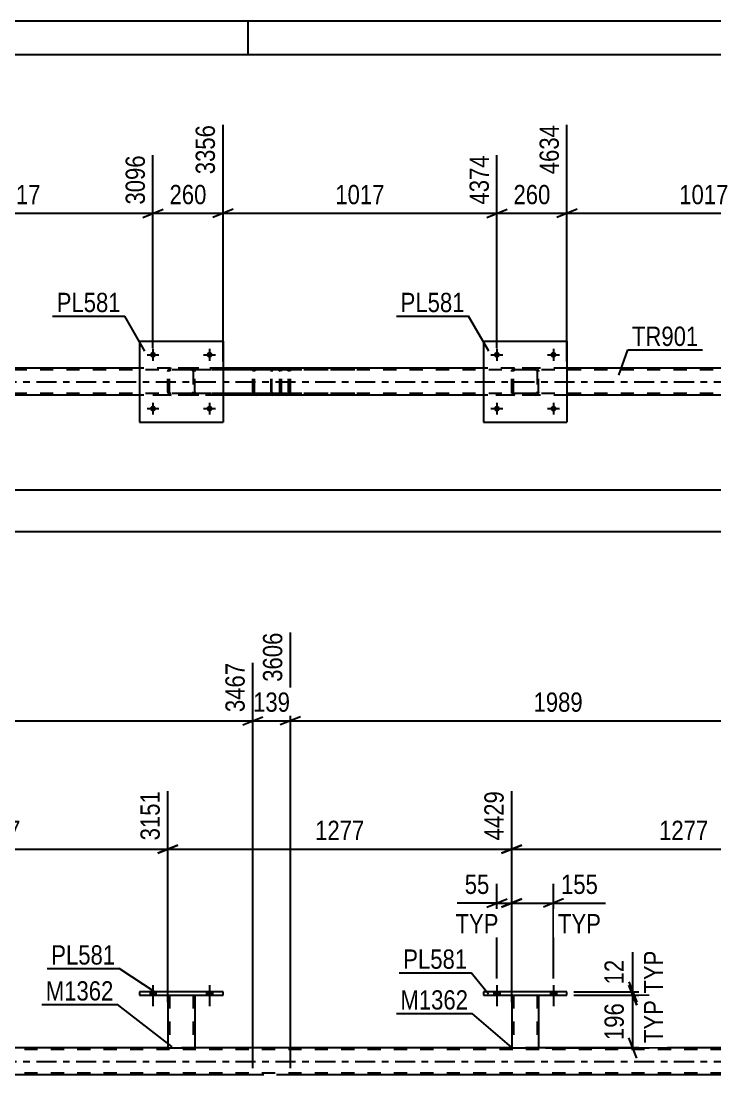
# Model space of a CAD drawing. Header units: millimetres. Extents: x 0 to 841, y 0 to 594.
# Drawn here: x 177.3 to 280.3, y 437.5 to 594 of the extents above; entities that cross this region are included whole.
import ezdxf

# ---------------------------------------------------------------- set-up
doc = ezdxf.new("R2010")
doc.units = ezdxf.units.MM
doc.linetypes.add('DXK_LINE_DOT2', pattern=[3.9198, 1.9599, -1.9599])
doc.linetypes.add('DXK_LINE_DOT3', pattern=[5.9187, 2.979, -0.9799, 0.9799, -0.9799])
doc.styles.add('Arial Narrow', font='ARIALN.TTF', dxfattribs={"height": 0.2})

# ---------------------------------------------------------------- blocks, each defined once
blk = doc.blocks.new('Unknown-283133975-1133')
at = {"color": 5, "linetype": 'Continuous'}
for p, q in [((841, 594), (0, 594)), ((211, 589), (211, 594)), ((836, 589), (5, 589))]:
    blk.add_line(p, q, dxfattribs=at)
blk = doc.blocks.new('Part-283133975-1404 - 1373')
at = {"color": 7, "linetype": 'DXK_LINE_DOT2'}
for p, q in [((214.4, 542.14), (214.38, 541.96)), ((214.38, 538.92), (214.38, 541.96)), ((214.46, 542.3), (214.4, 542.14)), ((214.55, 542.4), (214.46, 542.3)), ((214.52, 541.96), (214.53, 542.05)), ((214.52, 538.92), (214.52, 541.96)), ((214.53, 542.05), (214.56, 542.13)), ((214.65, 542.44), (214.55, 542.4)), ((214.56, 542.13), (214.6, 542.18)), ((214.6, 542.18), (214.65, 542.2)), ((226.81, 542.44), (214.65, 542.44)), ((226.81, 542.2), (214.65, 542.2)), ((215.93, 542.2), (215.93, 542.44)), ((216.94, 542.4), (216.74, 542.44)), ((216.74, 542.2), (216.84, 542.18)), ((216.84, 542.18), (216.92, 542.13)), ((216.92, 542.13), (216.98, 542.05)), ((216.98, 542.05), (217, 541.96)), ((217, 538.92), (217, 541.96)), ((217.21, 542.13), (217.21, 542.14)), ((217.25, 541.96), (217.21, 542.13)), ((217.25, 538.92), (217.25, 541.96)), ((214.38, 538.92), (214.4, 538.73)), ((214.4, 538.73), (214.46, 538.58)), ((214.46, 538.58), (214.55, 538.47)), ((214.53, 538.82), (214.52, 538.92)), ((214.56, 538.75), (214.53, 538.82)), ((214.55, 538.47), (214.65, 538.44)), ((214.6, 538.69), (214.56, 538.75)), ((214.65, 538.68), (214.6, 538.69)), ((226.81, 538.68), (214.65, 538.68)), ((226.81, 538.44), (214.65, 538.44)), ((215.93, 538.44), (215.93, 538.68)), ((216.84, 538.69), (216.74, 538.68)), ((216.74, 538.44), (216.94, 538.47)), ((216.92, 538.75), (216.84, 538.69)), ((216.98, 538.82), (216.92, 538.75)), ((217, 538.92), (216.98, 538.82)), ((217.21, 538.73), (217.25, 538.92))]:
    blk.add_line(p, q, dxfattribs=at)
for centre, start, end in [((216.76, 541.94), 23.8494, 68.8059), ((216.76, 538.93), 291.1941, 336.1506)]:
    blk.add_arc(centre, 0.492, start, end, dxfattribs=at)
blk = doc.blocks.new('Part-283133975-1471 - 1373')
at = {"color": 7, "linetype": 'DXK_LINE_DOT2'}
for p, q in [((250.13, 541.96), (250.17, 542.14)), ((250.17, 542.14), (250.13, 541.96)), ((250.13, 538.92), (250.13, 541.96)), ((250.37, 541.96), (250.39, 542.05)), ((250.37, 538.92), (250.37, 541.96)), ((250.39, 542.05), (250.44, 542.13)), ((250.43, 542.4), (250.61, 542.44)), ((250.61, 542.44), (250.43, 542.4)), ((250.44, 542.13), (250.52, 542.18)), ((250.52, 542.18), (250.61, 542.2)), ((253.65, 542.44), (250.61, 542.44)), ((253.65, 542.2), (250.61, 542.2)), ((253.65, 542.44), (253.83, 542.4)), ((253.83, 542.4), (253.65, 542.44)), ((253.65, 542.2), (253.74, 542.18)), ((253.74, 542.18), (253.82, 542.13)), ((253.82, 542.13), (253.87, 542.05)), ((253.87, 542.05), (253.89, 541.96)), ((253.89, 541.96), (253.89, 538.92)), ((254.09, 542.14), (254.13, 541.96)), ((254.13, 541.96), (254.09, 542.14)), ((254.13, 538.92), (254.13, 541.96)), ((250.17, 538.73), (250.13, 538.92)), ((250.13, 538.92), (250.17, 538.73)), ((250.39, 538.82), (250.37, 538.92)), ((250.44, 538.75), (250.39, 538.82)), ((250.61, 538.44), (250.43, 538.47)), ((250.43, 538.47), (250.61, 538.44)), ((250.52, 538.69), (250.44, 538.75)), ((250.61, 538.68), (250.52, 538.69)), ((253.65, 538.68), (250.61, 538.68)), ((253.65, 538.44), (250.61, 538.44)), ((253.74, 538.69), (253.65, 538.68)), ((253.83, 538.47), (253.65, 538.44)), ((253.65, 538.44), (253.83, 538.47)), ((253.82, 538.75), (253.74, 538.69)), ((253.87, 538.82), (253.82, 538.75)), ((253.89, 538.92), (253.87, 538.82)), ((254.13, 538.92), (254.09, 538.73)), ((254.09, 538.73), (254.13, 538.92))]:
    blk.add_line(p, q, dxfattribs=at)
at = {"color": 7, "linetype": 'DXK_LINE_DOT3'}
blk.add_line((252.13, 540.44), (252.13, 540.44), dxfattribs=at)
at = {"color": 7, "linetype": 'DXK_LINE_DOT2'}
for centre, start, end in [((250.61, 541.96), 112.5, 157.5), ((250.61, 541.96), 112.5, 157.5), ((253.65, 541.96), 22.5, 67.5), ((253.65, 541.96), 22.5, 67.5), ((250.61, 538.92), 202.5, 247.5), ((250.61, 538.92), 202.5, 247.5), ((253.65, 538.92), 292.5, 337.5), ((253.65, 538.92), 292.5, 337.5)]:
    blk.add_arc(centre, 0.48, start, end, dxfattribs=at)
blk = doc.blocks.new('Part-283133975-1442 - 1373')
at = {"color": 7, "linetype": 'DXK_LINE_DOT2'}
for p, q in [((215.42, 542.44), (200.43, 542.44)), ((215.42, 542.2), (200.43, 542.2)), ((211.71, 542.13), (211.67, 541.96)), ((211.67, 538.92), (211.67, 541.96)), ((211.71, 542.14), (211.71, 542.13)), ((211.93, 541.96), (211.95, 542.05)), ((211.93, 538.92), (211.93, 541.96)), ((211.95, 542.05), (212, 542.13)), ((212.18, 542.44), (211.99, 542.4)), ((212, 542.13), (212.09, 542.18)), ((212.09, 542.18), (212.18, 542.2)), ((215.61, 542.4), (215.42, 542.44)), ((215.42, 542.2), (215.52, 542.18)), ((215.52, 542.18), (215.6, 542.13)), ((215.6, 542.13), (215.65, 542.05)), ((215.65, 542.05), (215.67, 541.96)), ((215.67, 538.92), (215.67, 541.96)), ((215.89, 542.13), (215.89, 542.14)), ((215.93, 541.96), (215.89, 542.13)), ((215.93, 538.92), (215.93, 541.96)), ((215.42, 538.68), (200.43, 538.68)), ((215.42, 538.44), (200.43, 538.44)), ((211.67, 538.92), (211.71, 538.73)), ((211.95, 538.82), (211.93, 538.92)), ((212, 538.75), (211.95, 538.82)), ((211.99, 538.47), (212.18, 538.44)), ((212.09, 538.69), (212, 538.75)), ((212.18, 538.68), (212.09, 538.69)), ((215.52, 538.69), (215.42, 538.68)), ((215.42, 538.44), (215.61, 538.47)), ((215.6, 538.75), (215.52, 538.69)), ((215.65, 538.82), (215.6, 538.75)), ((215.67, 538.92), (215.65, 538.82)), ((215.89, 538.73), (215.93, 538.92))]:
    blk.add_line(p, q, dxfattribs=at)
for centre, start, end in [((212.16, 541.94), 110.7583, 155.68), ((215.44, 541.94), 24.32, 69.2417), ((212.16, 538.94), 204.32, 249.2417), ((215.44, 538.94), 290.7583, 335.68)]:
    blk.add_arc(centre, 0.496, start, end, dxfattribs=at)
blk = doc.blocks.new('Part-283133975-1443 - 1373')
at = {"color": 7, "linetype": 'DXK_LINE_DOT2'}
for p, q in [((199.05, 541.96), (199.09, 542.14)), ((199.09, 542.14), (199.05, 541.96)), ((199.05, 538.92), (199.05, 541.96)), ((199.29, 541.96), (199.31, 542.05)), ((199.29, 538.92), (199.29, 541.96)), ((199.31, 542.05), (199.36, 542.13)), ((199.34, 542.4), (199.53, 542.44)), ((199.53, 542.44), (199.34, 542.4)), ((199.36, 542.13), (199.44, 542.18)), ((199.44, 542.18), (199.53, 542.2)), ((202.57, 542.44), (199.53, 542.44)), ((202.57, 542.2), (199.53, 542.2)), ((202.57, 542.44), (202.75, 542.4)), ((202.75, 542.4), (202.57, 542.44)), ((202.57, 542.2), (202.66, 542.18)), ((202.66, 542.18), (202.74, 542.13)), ((202.74, 542.13), (202.79, 542.05)), ((202.79, 542.05), (202.81, 541.96)), ((202.81, 541.96), (202.81, 538.92)), ((203.01, 542.14), (203.05, 541.96)), ((203.05, 541.96), (203.01, 542.14)), ((203.05, 538.92), (203.05, 541.96)), ((199.09, 538.73), (199.05, 538.92)), ((199.05, 538.92), (199.09, 538.73)), ((199.31, 538.82), (199.29, 538.92)), ((199.36, 538.75), (199.31, 538.82)), ((199.53, 538.44), (199.34, 538.47)), ((199.34, 538.47), (199.53, 538.44)), ((199.44, 538.69), (199.36, 538.75)), ((199.53, 538.68), (199.44, 538.69)), ((202.57, 538.68), (199.53, 538.68)), ((202.57, 538.44), (199.53, 538.44)), ((202.66, 538.69), (202.57, 538.68)), ((202.75, 538.47), (202.57, 538.44)), ((202.57, 538.44), (202.75, 538.47)), ((202.74, 538.75), (202.66, 538.69)), ((202.79, 538.82), (202.74, 538.75)), ((202.81, 538.92), (202.79, 538.82)), ((203.05, 538.92), (203.01, 538.73)), ((203.01, 538.73), (203.05, 538.92))]:
    blk.add_line(p, q, dxfattribs=at)
at = {"color": 7, "linetype": 'DXK_LINE_DOT3'}
blk.add_line((201.05, 540.44), (201.05, 540.44), dxfattribs=at)
at = {"color": 7, "linetype": 'DXK_LINE_DOT2'}
for centre, start, end in [((199.53, 541.96), 112.5, 157.5), ((199.53, 541.96), 112.5, 157.5), ((202.57, 541.96), 22.5, 67.5), ((202.57, 541.96), 22.5, 67.5), ((199.53, 538.92), 202.5, 247.5), ((199.53, 538.92), 202.5, 247.5), ((202.57, 538.92), 292.5, 337.5), ((202.57, 538.92), 292.5, 337.5)]:
    blk.add_arc(centre, 0.48, start, end, dxfattribs=at)
blk = doc.blocks.new('Part-283133975-1591 - 1373')
at = {"color": 7, "linetype": 'DXK_LINE_DOT2'}
for p, q in [((734.73, 542.2), (72.99, 542.2)), ((207.25, 542.44), (194.85, 542.44)), ((258.33, 542.44), (245.93, 542.44)), ((734.73, 538.68), (72.99, 538.68)), ((253.65, 538.44), (143.77, 538.44)), ((207.25, 538.44), (194.85, 538.44)), ((258.33, 538.44), (245.93, 538.44))]:
    blk.add_line(p, q, dxfattribs=at)
at = {"color": 2, "linetype": 'Continuous'}
for p, q in [((194.85, 542.44), (156.17, 542.44)), ((245.93, 542.44), (207.25, 542.44)), ((297.01, 542.44), (258.33, 542.44)), ((194.85, 538.44), (156.17, 538.44)), ((245.93, 538.44), (207.25, 538.44)), ((297.01, 538.44), (258.33, 538.44))]:
    blk.add_line(p, q, dxfattribs=at)
at = {"color": 7, "linetype": 'DXK_LINE_DOT3'}
blk.add_line((72.99, 540.44), (734.73, 540.44), dxfattribs=at)
blk = doc.blocks.new('Part-283133975-1458 - 1373')
at = {"color": 2, "linetype": 'Continuous'}
for p, q in [((194.85, 546.44), (194.85, 534.44)), ((194.85, 546.44), (207.25, 546.44)), ((207.25, 546.44), (207.25, 534.44)), ((194.85, 534.44), (207.25, 534.44))]:
    blk.add_line(p, q, dxfattribs=at)
blk = doc.blocks.new('Part-283133975-1476 - 1373')
at = {"color": 2, "linetype": 'Continuous'}
for p, q in [((245.93, 546.44), (245.93, 534.44)), ((245.93, 546.44), (258.33, 546.44)), ((258.33, 546.44), (258.33, 534.44)), ((245.93, 534.44), (258.33, 534.44))]:
    blk.add_line(p, q, dxfattribs=at)
blk = doc.blocks.new('Bolt-283133975-1551 - 1373')
at = {"linetype": 'Continuous'}
for points in [[(248.37, 544.44, -1), (247.49, 544.44, -1)], [(256.77, 544.44, -1), (255.89, 544.44, -1)]]:
    blk.add_hatch(color=1, dxfattribs=at).paths.add_polyline_path(points)
at = {"color": 1, "linetype": 'Continuous'}
for p, q in [((247.93, 545.32), (247.93, 543.56)), ((256.33, 545.32), (256.33, 543.56)), ((247.05, 544.44), (248.81, 544.44)), ((255.45, 544.44), (257.21, 544.44))]:
    blk.add_line(p, q, dxfattribs=at)
blk = doc.blocks.new('Bolt-283133975-1552 - 1373')
at = {"linetype": 'Continuous'}
for points in [[(248.37, 536.44, -1), (247.49, 536.44, -1)], [(256.77, 536.44, -1), (255.89, 536.44, -1)]]:
    blk.add_hatch(color=1, dxfattribs=at).paths.add_polyline_path(points)
at = {"color": 1, "linetype": 'Continuous'}
for p, q in [((247.93, 537.32), (247.93, 535.56)), ((256.33, 537.32), (256.33, 535.56)), ((247.05, 536.44), (248.81, 536.44)), ((255.45, 536.44), (257.21, 536.44))]:
    blk.add_line(p, q, dxfattribs=at)
blk = doc.blocks.new('Bolt-283133975-1557 - 1373')
at = {"linetype": 'Continuous'}
for points in [[(197.29, 544.44, -1), (196.41, 544.44, -1)], [(205.69, 544.44, -1), (204.81, 544.44, -1)]]:
    blk.add_hatch(color=1, dxfattribs=at).paths.add_polyline_path(points)
at = {"color": 1, "linetype": 'Continuous'}
for p, q in [((196.85, 545.32), (196.85, 543.56)), ((205.25, 545.32), (205.25, 543.56)), ((195.97, 544.44), (197.73, 544.44)), ((204.37, 544.44), (206.13, 544.44))]:
    blk.add_line(p, q, dxfattribs=at)
blk = doc.blocks.new('Bolt-283133975-1558 - 1373')
at = {"linetype": 'Continuous'}
for points in [[(197.29, 536.44, -1), (196.41, 536.44, -1)], [(205.69, 536.44, -1), (204.81, 536.44, -1)]]:
    blk.add_hatch(color=1, dxfattribs=at).paths.add_polyline_path(points)
at = {"color": 1, "linetype": 'Continuous'}
for p, q in [((196.85, 537.32), (196.85, 535.56)), ((205.25, 537.32), (205.25, 535.56)), ((195.97, 536.44), (197.73, 536.44)), ((204.37, 536.44), (206.13, 536.44))]:
    blk.add_line(p, q, dxfattribs=at)
blk = doc.blocks.new('Bolt-283133975-2359 - 2347')
at = {"linetype": 'Continuous'}
for points in [[(247.49, 449.32), (248.37, 449.32), (248.37, 449.8), (247.49, 449.8)], [(255.89, 449.32), (256.77, 449.32), (256.77, 449.8), (255.89, 449.8)]]:
    blk.add_hatch(color=1, dxfattribs=at).paths.add_polyline_path(points)
at = {"color": 1, "linetype": 'Continuous'}
for p, q in [((247.93, 450.8), (247.93, 447.68)), ((256.33, 450.8), (256.33, 447.68)), ((247.49, 449.8), (247.49, 449.32)), ((248.37, 449.8), (248.37, 449.32)), ((255.89, 449.8), (255.89, 449.32)), ((256.77, 449.8), (256.77, 449.32))]:
    blk.add_line(p, q, dxfattribs=at)
blk = doc.blocks.new('Bolt-283133975-2360 - 2347')
at = {"linetype": 'Continuous'}
for points in [[(247.49, 449.32), (248.37, 449.32), (248.37, 449.8), (247.49, 449.8)], [(255.89, 449.32), (256.77, 449.32), (256.77, 449.8), (255.89, 449.8)]]:
    blk.add_hatch(color=1, dxfattribs=at).paths.add_polyline_path(points)
at = {"color": 1, "linetype": 'Continuous'}
for p, q in [((247.93, 450.8), (247.93, 447.68)), ((256.33, 450.8), (256.33, 447.68)), ((247.49, 449.8), (247.49, 449.32)), ((248.37, 449.8), (248.37, 449.32)), ((255.89, 449.8), (255.89, 449.32)), ((256.77, 449.8), (256.77, 449.32))]:
    blk.add_line(p, q, dxfattribs=at)
blk = doc.blocks.new('Part-283133975-2506 - 2347')
at = {"color": 2, "linetype": 'Continuous'}
for p, q in [((250.13, 449.32), (250.13, 441.48)), ((254.13, 449.32), (254.13, 441.48)), ((250.13, 441.48), (254.13, 441.48))]:
    blk.add_line(p, q, dxfattribs=at)
at = {"color": 7, "linetype": 'DXK_LINE_DOT2'}
for p, q in [((250.13, 449.32), (254.13, 449.32)), ((250.13, 449.32), (250.13, 449.32)), ((250.13, 449.32), (250.13, 449.32)), ((250.37, 449.32), (250.37, 441.48)), ((253.89, 449.32), (253.89, 441.48)), ((254.13, 449.32), (254.13, 449.32)), ((254.13, 449.32), (254.13, 449.32)), ((253.83, 441.48), (253.87, 441.48)), ((253.83, 441.48), (253.87, 441.48)), ((253.87, 441.48), (253.89, 441.48)), ((253.87, 441.48), (253.89, 441.48))]:
    blk.add_line(p, q, dxfattribs=at)
blk = doc.blocks.new('Part-283133975-2511 - 2347')
at = {"color": 2, "linetype": 'Continuous'}
for p, q in [((245.93, 449.8), (245.93, 449.32)), ((258.33, 449.8), (245.93, 449.8)), ((245.93, 449.32), (258.33, 449.32)), ((258.33, 449.32), (258.33, 449.8))]:
    blk.add_line(p, q, dxfattribs=at)
blk = doc.blocks.new('Part-283133975-2526 - 2347')
at = {"color": 2, "linetype": 'Continuous'}
for p, q in [((199.05, 449.32), (199.05, 441.48)), ((203.05, 449.32), (203.05, 441.48)), ((199.05, 441.48), (203.05, 441.48))]:
    blk.add_line(p, q, dxfattribs=at)
at = {"color": 7, "linetype": 'DXK_LINE_DOT2'}
for p, q in [((199.05, 449.32), (203.05, 449.32)), ((199.05, 449.32), (199.05, 449.32)), ((199.05, 449.32), (199.05, 449.32)), ((199.29, 449.32), (199.29, 441.48)), ((202.81, 449.32), (202.81, 441.48)), ((203.05, 449.32), (203.05, 449.32)), ((203.05, 449.32), (203.05, 449.32)), ((202.75, 441.48), (202.79, 441.48)), ((202.75, 441.48), (202.79, 441.48)), ((202.79, 441.48), (202.81, 441.48)), ((202.79, 441.48), (202.81, 441.48))]:
    blk.add_line(p, q, dxfattribs=at)
blk = doc.blocks.new('Part-283133975-2531 - 2347')
at = {"color": 2, "linetype": 'Continuous'}
for p, q in [((194.85, 449.8), (194.85, 449.32)), ((207.25, 449.8), (194.85, 449.8)), ((194.85, 449.32), (207.25, 449.32)), ((207.25, 449.32), (207.25, 449.8))]:
    blk.add_line(p, q, dxfattribs=at)
blk = doc.blocks.new('Bolt-283133975-2545 - 2347')
at = {"linetype": 'Continuous'}
for points in [[(196.41, 449.32), (197.29, 449.32), (197.29, 449.8), (196.41, 449.8)], [(204.81, 449.32), (205.69, 449.32), (205.69, 449.8), (204.81, 449.8)]]:
    blk.add_hatch(color=1, dxfattribs=at).paths.add_polyline_path(points)
at = {"color": 1, "linetype": 'Continuous'}
for p, q in [((196.85, 450.8), (196.85, 447.68)), ((205.25, 450.8), (205.25, 447.68)), ((196.41, 449.8), (196.41, 449.32)), ((197.29, 449.8), (197.29, 449.32)), ((204.81, 449.8), (204.81, 449.32)), ((205.69, 449.8), (205.69, 449.32))]:
    blk.add_line(p, q, dxfattribs=at)
blk = doc.blocks.new('Bolt-283133975-2546 - 2347')
at = {"linetype": 'Continuous'}
for points in [[(196.41, 449.32), (197.29, 449.32), (197.29, 449.8), (196.41, 449.8)], [(204.81, 449.32), (205.69, 449.32), (205.69, 449.8), (204.81, 449.8)]]:
    blk.add_hatch(color=1, dxfattribs=at).paths.add_polyline_path(points)
at = {"color": 1, "linetype": 'Continuous'}
for p, q in [((196.85, 450.8), (196.85, 447.68)), ((205.25, 450.8), (205.25, 447.68)), ((196.41, 449.8), (196.41, 449.32)), ((197.29, 449.8), (197.29, 449.32)), ((204.81, 449.8), (204.81, 449.32)), ((205.69, 449.8), (205.69, 449.32))]:
    blk.add_line(p, q, dxfattribs=at)
blk = doc.blocks.new('Part-283133975-2634 - 2347')
at = {"color": 2, "linetype": 'Continuous'}
for p, q in [((199.05, 441.48), (151.97, 441.48)), ((250.13, 441.48), (203.05, 441.48)), ((301.21, 441.48), (254.13, 441.48)), ((211.67, 437.48), (132.11, 437.48)), ((296.81, 437.48), (217.25, 437.48))]:
    blk.add_line(p, q, dxfattribs=at)
at = {"color": 7, "linetype": 'DXK_LINE_DOT2'}
for p, q in [((203.05, 441.48), (199.05, 441.48)), ((254.13, 441.48), (250.13, 441.48)), ((736.33, 441.24), (72.99, 441.24)), ((736.33, 437.72), (72.99, 437.72)), ((726.73, 437.48), (211.67, 437.48)), ((217.25, 437.48), (211.67, 437.48))]:
    blk.add_line(p, q, dxfattribs=at)
at = {"color": 7, "linetype": 'DXK_LINE_DOT3'}
blk.add_line((72.99, 439.48), (736.33, 439.48), dxfattribs=at)
blk = doc.blocks.new('StraightDimension-283133975-2202 - 1373')
at = {"color": 7, "linetype": 'Continuous'}
for p, q in [((258.33, 543.44), (258.33, 578.57)), ((299.01, 545.44), (299.01, 574.07)), ((259.83, 566.05), (256.83, 564.85)), ((258.33, 565.45), (299.01, 565.45)), ((297.51, 564.85), (300.51, 566.05))]:
    blk.add_line(p, q, dxfattribs=at)
at = {"color": 0, "linetype": 'Continuous'}
blk.add_wipeout([(298.41, 574.67), (294.21, 574.67), (294.21, 566.15), (298.41, 566.15)], dxfattribs=at)
at = {"color": 0}
blk.add_wipeout([(282.93, 566.2), (282.93, 570.4), (274.41, 570.4), (274.41, 566.2)], dxfattribs=at)
at = {"color": 3, "linetype": 'Continuous', "style": 'Arial Narrow'}
blk.add_text('5651', height=2.863, rotation=90.0002, dxfattribs=at).set_placement((297.81, 566.75))
at = {"color": 3, "style": 'Arial Narrow'}
blk.add_text('1017', height=2.863, dxfattribs=at).set_placement((275.01, 566.8))
blk = doc.blocks.new('StraightDimension-283133975-2220 - 1373')
at = {"color": 7, "linetype": 'Continuous'}
for p, q in [((258.33, 543.44), (258.33, 578.57)), ((247.93, 545.44), (247.93, 574.07)), ((246.43, 564.85), (249.43, 566.05)), ((247.93, 565.45), (258.33, 565.45)), ((259.83, 566.05), (256.83, 564.85))]:
    blk.add_line(p, q, dxfattribs=at)
at = {"color": 0}
blk.add_wipeout([(256.47, 566.2), (256.47, 570.4), (249.79, 570.4), (249.79, 566.2)], dxfattribs=at)
at = {"color": 3, "style": 'Arial Narrow'}
blk.add_text('260', height=2.863, dxfattribs=at).set_placement((250.39, 566.8))
at = {"color": 0, "linetype": 'Continuous'}
blk.add_wipeout([(257.73, 579.17), (253.53, 579.17), (253.53, 570.65), (257.73, 570.65)], dxfattribs=at)
at = {"color": 3, "linetype": 'Continuous', "style": 'Arial Narrow'}
blk.add_text('4634', height=2.863, rotation=90.0002, dxfattribs=at).set_placement((257.13, 571.25))
blk = doc.blocks.new('StraightDimension-283133975-2238 - 1373')
at = {"color": 7, "linetype": 'Continuous'}
for p, q in [((207.25, 543.44), (207.25, 578.57)), ((247.93, 545.44), (247.93, 574.07)), ((208.75, 566.05), (205.75, 564.85)), ((207.25, 565.45), (247.93, 565.45)), ((246.43, 564.85), (249.43, 566.05))]:
    blk.add_line(p, q, dxfattribs=at)
at = {"color": 0, "linetype": 'Continuous'}
blk.add_wipeout([(247.33, 574.67), (243.13, 574.67), (243.13, 566.15), (247.33, 566.15)], dxfattribs=at)
at = {"color": 0}
blk.add_wipeout([(231.85, 566.2), (231.85, 570.4), (223.33, 570.4), (223.33, 566.2)], dxfattribs=at)
at = {"color": 3, "linetype": 'Continuous', "style": 'Arial Narrow'}
blk.add_text('4374', height=2.863, rotation=90.0002, dxfattribs=at).set_placement((246.73, 566.75))
at = {"color": 3, "style": 'Arial Narrow'}
blk.add_text('1017', height=2.863, dxfattribs=at).set_placement((223.93, 566.8))
blk = doc.blocks.new('StraightDimension-283133975-2256 - 1373')
at = {"color": 7, "linetype": 'Continuous'}
for p, q in [((207.25, 543.44), (207.25, 578.57)), ((196.85, 545.44), (196.85, 574.07)), ((195.35, 564.85), (198.35, 566.05)), ((196.85, 565.45), (207.25, 565.45)), ((208.75, 566.05), (205.75, 564.85))]:
    blk.add_line(p, q, dxfattribs=at)
at = {"color": 0}
blk.add_wipeout([(205.39, 566.2), (205.39, 570.4), (198.71, 570.4), (198.71, 566.2)], dxfattribs=at)
at = {"color": 3, "style": 'Arial Narrow'}
blk.add_text('260', height=2.863, dxfattribs=at).set_placement((199.31, 566.8))
at = {"color": 0, "linetype": 'Continuous'}
blk.add_wipeout([(206.65, 579.17), (202.45, 579.17), (202.45, 570.65), (206.65, 570.65)], dxfattribs=at)
at = {"color": 3, "linetype": 'Continuous', "style": 'Arial Narrow'}
blk.add_text('3356', height=2.863, rotation=90.0002, dxfattribs=at).set_placement((206.05, 571.25))
blk = doc.blocks.new('StraightDimension-283133975-2274 - 1373')
at = {"color": 7, "linetype": 'Continuous'}
for p, q in [((156.17, 543.44), (156.17, 578.57)), ((196.85, 545.44), (196.85, 574.07)), ((157.67, 566.05), (154.67, 564.85)), ((156.17, 565.45), (196.85, 565.45)), ((195.35, 564.85), (198.35, 566.05))]:
    blk.add_line(p, q, dxfattribs=at)
at = {"color": 0, "linetype": 'Continuous'}
blk.add_wipeout([(196.25, 574.67), (192.05, 574.67), (192.05, 566.15), (196.25, 566.15)], dxfattribs=at)
at = {"color": 0}
blk.add_wipeout([(180.76, 566.2), (180.76, 570.4), (172.25, 570.4), (172.25, 566.2)], dxfattribs=at)
at = {"color": 3, "linetype": 'Continuous', "style": 'Arial Narrow'}
blk.add_text('3096', height=2.863, rotation=90.0002, dxfattribs=at).set_placement((195.65, 566.75))
at = {"color": 3, "style": 'Arial Narrow'}
blk.add_text('1017', height=2.863, dxfattribs=at).set_placement((172.85, 566.8))
blk = doc.blocks.new('StraightDimension-283133975-2293 - 1373')
at = {"color": 7, "linetype": 'Continuous'}
blk.add_line((72.35, 518.19), (772.49, 518.19), dxfattribs=at)
blk = doc.blocks.new('StraightDimension-283133975-2304 - 1373')
at = {"color": 7, "linetype": 'Continuous'}
blk.add_line((72.99, 524.36), (771.85, 524.36), dxfattribs=at)
blk = doc.blocks.new('StraightDimension-283133975-19256 - 2347')
at = {"color": 7, "linetype": 'Continuous'}
for p, q in [((217.25, 438.48), (217.25, 503.18)), ((296.81, 438.48), (296.81, 498.68)), ((218.75, 490.67), (215.75, 489.47)), ((217.25, 490.07), (296.81, 490.07)), ((295.31, 489.47), (298.31, 490.67))]:
    blk.add_line(p, q, dxfattribs=at)
at = {"color": 0, "linetype": 'Continuous'}
blk.add_wipeout([(296.21, 499.28), (292.01, 499.28), (292.01, 490.77), (296.21, 490.77)], dxfattribs=at)
at = {"color": 0}
blk.add_wipeout([(261.28, 490.82), (261.28, 495.02), (252.77, 495.02), (252.77, 490.82)], dxfattribs=at)
at = {"color": 3, "linetype": 'Continuous', "style": 'Arial Narrow'}
blk.add_text('5595', height=2.863, rotation=90.0002, dxfattribs=at).set_placement((295.61, 491.37))
at = {"color": 3, "style": 'Arial Narrow'}
blk.add_text('1989', height=2.863, dxfattribs=at).set_placement((253.37, 491.42))
blk = doc.blocks.new('StraightDimension-283133975-19595 - 2347')
at = {"color": 7, "linetype": 'Continuous'}
for p, q in [((250.13, 450.32), (250.13, 465.86)), ((256.33, 451.8), (256.33, 465.86)), ((248.63, 462.41), (251.63, 463.61)), ((257.83, 463.61), (254.83, 462.41)), ((250.13, 463.01), (256.33, 463.01))]:
    blk.add_line(p, q, dxfattribs=at)
at = {"color": 0}
blk.add_wipeout([(263.54, 463.76), (263.54, 467.96), (256.85, 467.96), (256.85, 463.76)], dxfattribs=at)
at = {"color": 0, "linetype": 'Continuous'}
blk.add_wipeout([(263.99, 457.91), (263.99, 462.11), (256.4, 462.11), (256.4, 457.91)], dxfattribs=at)
at = {"color": 7, "linetype": 'Continuous'}
blk.add_line((256.33, 463.01), (264.06, 463.01), dxfattribs=at)
blk.add_line((256.33, 463.01), (264.06, 463.01), dxfattribs=at)
at = {"color": 3, "style": 'Arial Narrow'}
blk.add_text('155', height=2.863, dxfattribs=at).set_placement((257.45, 464.36))
at = {"color": 3, "linetype": 'Continuous', "style": 'Arial Narrow'}
blk.add_text('TYP', height=2.863, dxfattribs=at).set_placement((257, 458.51))
blk = doc.blocks.new('StraightDimension-283133975-19257 - 2347')
at = {"color": 7, "linetype": 'Continuous'}
for p, q in [((217.25, 438.48), (217.25, 503.18)), ((211.67, 438.48), (211.67, 498.68)), ((210.17, 489.47), (213.17, 490.67)), ((211.67, 490.07), (217.25, 490.07)), ((218.75, 490.67), (215.75, 489.47))]:
    blk.add_line(p, q, dxfattribs=at)
at = {"color": 0}
blk.add_wipeout([(217.8, 490.82), (217.8, 495.02), (211.12, 495.02), (211.12, 490.82)], dxfattribs=at)
at = {"color": 3, "style": 'Arial Narrow'}
blk.add_text('139', height=2.863, dxfattribs=at).set_placement((211.72, 491.42))
at = {"color": 0, "linetype": 'Continuous'}
blk.add_wipeout([(216.65, 503.78), (212.45, 503.78), (212.45, 495.27), (216.65, 495.27)], dxfattribs=at)
at = {"color": 3, "linetype": 'Continuous', "style": 'Arial Narrow'}
blk.add_text('3606', height=2.863, rotation=90.0002, dxfattribs=at).set_placement((216.05, 495.87))
blk = doc.blocks.new('StraightDimension-283133975-3897 - 2347')
at = {"color": 7, "linetype": 'Continuous'}
for p, q in [((267.52, 451.3), (268.72, 448.3)), ((268.72, 447.82), (267.52, 450.82)), ((259.33, 449.8), (270.52, 449.8)), ((259.33, 449.32), (270.52, 449.32)), ((268.12, 449.32), (268.12, 449.8))]:
    blk.add_line(p, q, dxfattribs=at)
at = {"color": 0, "linetype": 'Continuous'}
blk.add_wipeout([(273.22, 456.55), (269.02, 456.55), (269.02, 448.96), (273.22, 448.96)], dxfattribs=at)
at = {"color": 0}
blk.add_wipeout([(267.37, 455.18), (263.17, 455.18), (263.17, 450.33), (267.37, 450.33)], dxfattribs=at)
at = {"color": 7, "linetype": 'Continuous'}
blk.add_line((268.12, 449.8), (268.12, 455.71), dxfattribs=at)
blk.add_line((268.12, 449.8), (268.12, 455.71), dxfattribs=at)
at = {"color": 3, "linetype": 'Continuous', "style": 'Arial Narrow'}
blk.add_text('TYP', height=2.863, rotation=90.0002, dxfattribs=at).set_placement((272.62, 449.56))
at = {"color": 3, "style": 'Arial Narrow'}
blk.add_text('12', height=2.863, rotation=90.0002, dxfattribs=at).set_placement((266.77, 450.93))
blk = doc.blocks.new('StraightDimension-283133975-3905 - 2347')
at = {"color": 7, "linetype": 'Continuous'}
for p, q in [((267.52, 450.82), (268.72, 447.82)), ((259.33, 449.32), (270.52, 449.32)), ((268.12, 441.48), (268.12, 449.32)), ((268.72, 439.98), (267.52, 442.98)), ((255.13, 441.48), (270.52, 441.48))]:
    blk.add_line(p, q, dxfattribs=at)
at = {"color": 0}
blk.add_wipeout([(267.37, 448.74), (263.17, 448.74), (263.17, 442.06), (267.37, 442.06)], dxfattribs=at)
at = {"color": 0, "linetype": 'Continuous'}
blk.add_wipeout([(273.22, 449.2), (269.02, 449.2), (269.02, 441.61), (273.22, 441.61)], dxfattribs=at)
at = {"color": 3, "style": 'Arial Narrow'}
blk.add_text('196', height=2.863, rotation=90.0002, dxfattribs=at).set_placement((266.77, 442.66))
at = {"color": 3, "linetype": 'Continuous', "style": 'Arial Narrow'}
blk.add_text('TYP', height=2.863, rotation=90.0002, dxfattribs=at).set_placement((272.62, 442.21))
blk = doc.blocks.new('StraightDimension-283133975-9276 - 2347')
at = {"color": 7, "linetype": 'Continuous'}
for p, q in [((250.13, 448.28), (250.13, 479.63)), ((301.21, 448.28), (301.21, 479.63)), ((251.63, 471.62), (248.63, 470.42)), ((299.71, 470.42), (302.71, 471.62)), ((250.13, 471.02), (301.21, 471.02))]:
    blk.add_line(p, q, dxfattribs=at)
at = {"color": 0, "linetype": 'Continuous'}
blk.add_wipeout([(300.61, 480.23), (296.41, 480.23), (296.41, 471.72), (300.61, 471.72)], dxfattribs=at)
at = {"color": 0}
blk.add_wipeout([(279.93, 471.77), (279.93, 475.97), (271.41, 475.97), (271.41, 471.77)], dxfattribs=at)
at = {"color": 3, "linetype": 'Continuous', "style": 'Arial Narrow'}
blk.add_text('5706', height=2.863, rotation=90.0002, dxfattribs=at).set_placement((300.01, 472.32))
at = {"color": 3, "style": 'Arial Narrow'}
blk.add_text('1277', height=2.863, dxfattribs=at).set_placement((272.01, 472.37))
blk = doc.blocks.new('StraightDimension-283133975-9277 - 2347')
at = {"color": 7, "linetype": 'Continuous'}
for p, q in [((199.05, 448.28), (199.05, 479.63)), ((250.13, 448.28), (250.13, 479.63)), ((200.55, 471.62), (197.55, 470.42)), ((248.63, 470.42), (251.63, 471.62)), ((199.05, 471.02), (250.13, 471.02))]:
    blk.add_line(p, q, dxfattribs=at)
at = {"color": 0, "linetype": 'Continuous'}
blk.add_wipeout([(249.53, 480.23), (245.33, 480.23), (245.33, 471.72), (249.53, 471.72)], dxfattribs=at)
at = {"color": 0}
blk.add_wipeout([(228.85, 471.77), (228.85, 475.97), (220.33, 475.97), (220.33, 471.77)], dxfattribs=at)
at = {"color": 3, "linetype": 'Continuous', "style": 'Arial Narrow'}
blk.add_text('4429', height=2.863, rotation=90.0002, dxfattribs=at).set_placement((248.93, 472.32))
at = {"color": 3, "style": 'Arial Narrow'}
blk.add_text('1277', height=2.863, dxfattribs=at).set_placement((220.93, 472.37))
blk = doc.blocks.new('StraightDimension-283133975-9278 - 2347')
at = {"color": 7, "linetype": 'Continuous'}
for p, q in [((147.97, 448.28), (147.97, 479.63)), ((199.05, 448.28), (199.05, 479.63)), ((149.47, 471.62), (146.47, 470.42)), ((197.55, 470.42), (200.55, 471.62)), ((147.97, 471.02), (199.05, 471.02))]:
    blk.add_line(p, q, dxfattribs=at)
at = {"color": 0, "linetype": 'Continuous'}
blk.add_wipeout([(198.45, 480.23), (194.25, 480.23), (194.25, 471.72), (198.45, 471.72)], dxfattribs=at)
at = {"color": 0}
blk.add_wipeout([(177.76, 471.77), (177.76, 475.97), (169.25, 475.97), (169.25, 471.77)], dxfattribs=at)
at = {"color": 3, "linetype": 'Continuous', "style": 'Arial Narrow'}
blk.add_text('3151', height=2.863, rotation=90.0002, dxfattribs=at).set_placement((197.85, 472.32))
at = {"color": 3, "style": 'Arial Narrow'}
blk.add_text('1277', height=2.863, dxfattribs=at).set_placement((169.85, 472.37))
blk = doc.blocks.new('StraightDimension-283133975-19258 - 2347')
at = {"color": 7, "linetype": 'Continuous'}
for p, q in [((132.11, 438.48), (132.11, 503.18)), ((211.67, 438.48), (211.67, 498.68)), ((133.61, 490.67), (130.61, 489.47)), ((132.11, 490.07), (211.67, 490.07)), ((210.17, 489.47), (213.17, 490.67))]:
    blk.add_line(p, q, dxfattribs=at)
at = {"color": 0, "linetype": 'Continuous'}
blk.add_wipeout([(211.07, 499.28), (206.87, 499.28), (206.87, 490.77), (211.07, 490.77)], dxfattribs=at)
at = {"color": 0}
blk.add_wipeout([(176.15, 490.82), (176.15, 495.02), (167.64, 495.02), (167.64, 490.82)], dxfattribs=at)
at = {"color": 3, "linetype": 'Continuous', "style": 'Arial Narrow'}
blk.add_text('3467', height=2.863, rotation=90.0002, dxfattribs=at).set_placement((210.47, 491.37))
at = {"color": 3, "style": 'Arial Narrow'}
blk.add_text('1989', height=2.863, dxfattribs=at).set_placement((168.24, 491.42))
blk = doc.blocks.new('StraightDimension-283133975-19596 - 2347')
at = {"color": 7, "linetype": 'Continuous'}
for p, q in [((247.93, 451.8), (247.93, 465.86)), ((250.13, 450.32), (250.13, 465.86)), ((246.43, 462.41), (249.43, 463.61)), ((251.63, 463.61), (248.63, 462.41)), ((247.93, 463.01), (250.13, 463.01))]:
    blk.add_line(p, q, dxfattribs=at)
at = {"color": 0}
blk.add_wipeout([(247.4, 463.76), (247.4, 467.96), (242.55, 467.96), (242.55, 463.76)], dxfattribs=at)
at = {"color": 0, "linetype": 'Continuous'}
blk.add_wipeout([(248.77, 457.91), (248.77, 462.11), (241.18, 462.11), (241.18, 457.91)], dxfattribs=at)
at = {"color": 7, "linetype": 'Continuous'}
blk.add_line((247.93, 463.01), (242.02, 463.01), dxfattribs=at)
blk.add_line((247.93, 463.01), (242.02, 463.01), dxfattribs=at)
at = {"color": 3, "style": 'Arial Narrow'}
blk.add_text('55', height=2.863, dxfattribs=at).set_placement((243.15, 464.36))
at = {"color": 3, "linetype": 'Continuous', "style": 'Arial Narrow'}
blk.add_text('TYP', height=2.863, dxfattribs=at).set_placement((241.78, 458.51))
blk = doc.blocks.new('Mark-283133975-1587 - 1373')
at = {"color": 0}
blk.add_wipeout([(277.86, 545.75), (277.86, 548.75), (267.99, 548.75), (267.99, 545.75)], dxfattribs=at)
blk.add_wipeout([(277.86, 545.75), (277.86, 548.75), (267.99, 548.75), (267.99, 545.75)], dxfattribs=at)
at = {"color": 30, "linetype": 'Continuous'}
for p, q in [((266.06, 541.4), (267.39, 545.15)), ((267.39, 545.15), (278.46, 545.15))]:
    blk.add_line(p, q, dxfattribs=at)
at = {"color": 3, "style": 'Arial Narrow'}
blk.add_text('TR901', height=2.863, dxfattribs=at).set_placement((267.99, 545.75))
blk = doc.blocks.new('Mark-283133975-1454 - 1373')
at = {"color": 0}
blk.add_wipeout([(192.05, 550.78), (192.05, 553.78), (182.55, 553.78), (182.55, 550.78)], dxfattribs=at)
blk.add_wipeout([(192.05, 550.78), (192.05, 553.78), (182.55, 553.78), (182.55, 550.78)], dxfattribs=at)
at = {"color": 30, "linetype": 'Continuous'}
for p in [(181.95, 550.18), (195.65, 544.99)]:
    blk.add_line(p, (192.65, 550.18), dxfattribs=at)
at = {"color": 3, "style": 'Arial Narrow'}
blk.add_text('PL581', height=2.863, dxfattribs=at).set_placement((182.55, 550.78))
blk = doc.blocks.new('Mark-283133975-1472 - 1373')
at = {"color": 0}
blk.add_wipeout([(243.13, 550.78), (243.13, 553.78), (233.63, 553.78), (233.63, 550.78)], dxfattribs=at)
blk.add_wipeout([(243.13, 550.78), (243.13, 553.78), (233.63, 553.78), (233.63, 550.78)], dxfattribs=at)
at = {"color": 30, "linetype": 'Continuous'}
for p in [(233.03, 550.18), (246.73, 544.99)]:
    blk.add_line(p, (243.73, 550.18), dxfattribs=at)
at = {"color": 3, "style": 'Arial Narrow'}
blk.add_text('PL581', height=2.863, dxfattribs=at).set_placement((233.63, 550.78))
blk = doc.blocks.new('Mark-283133975-2502 - 2347')
at = {"color": 0}
blk.add_wipeout([(243.65, 447.19), (243.65, 450.19), (233.6, 450.19), (233.6, 447.19)], dxfattribs=at)
blk.add_wipeout([(243.65, 447.19), (243.65, 450.19), (233.6, 450.19), (233.6, 447.19)], dxfattribs=at)
at = {"color": 30, "linetype": 'Continuous'}
for p in [(233, 446.59), (250.13, 441.54)]:
    blk.add_line(p, (244.25, 446.59), dxfattribs=at)
at = {"color": 3, "style": 'Arial Narrow'}
blk.add_text('M1362', height=2.863, dxfattribs=at).set_placement((233.6, 447.19))
blk = doc.blocks.new('Mark-283133975-2507 - 2347')
at = {"color": 0}
blk.add_wipeout([(243.52, 453.25), (243.52, 456.25), (234.02, 456.25), (234.02, 453.25)], dxfattribs=at)
blk.add_wipeout([(243.52, 453.25), (243.52, 456.25), (234.02, 456.25), (234.02, 453.25)], dxfattribs=at)
at = {"color": 30, "linetype": 'Continuous'}
for p in [(233.42, 452.65), (246.7, 449.47)]:
    blk.add_line(p, (244.12, 452.65), dxfattribs=at)
at = {"color": 3, "style": 'Arial Narrow'}
blk.add_text('PL581', height=2.863, dxfattribs=at).set_placement((234.02, 453.25))
blk = doc.blocks.new('Mark-283133975-2522 - 2347')
at = {"color": 0}
blk.add_wipeout([(190.98, 448.53), (190.98, 451.53), (180.93, 451.53), (180.93, 448.53)], dxfattribs=at)
blk.add_wipeout([(190.98, 448.53), (190.98, 451.53), (180.93, 451.53), (180.93, 448.53)], dxfattribs=at)
at = {"color": 30, "linetype": 'Continuous'}
for p in [(180.33, 447.93), (199.72, 441.64)]:
    blk.add_line(p, (191.58, 447.93), dxfattribs=at)
at = {"color": 3, "style": 'Arial Narrow'}
blk.add_text('M1362', height=2.863, dxfattribs=at).set_placement((180.93, 448.53))
blk = doc.blocks.new('Mark-283133975-2527 - 2347')
at = {"color": 0}
blk.add_wipeout([(191.25, 453.87), (191.25, 456.87), (181.74, 456.87), (181.74, 453.87)], dxfattribs=at)
blk.add_wipeout([(191.25, 453.87), (191.25, 456.87), (181.74, 456.87), (181.74, 453.87)], dxfattribs=at)
at = {"color": 30, "linetype": 'Continuous'}
for p in [(181.14, 453.27), (197.34, 449.69)]:
    blk.add_line(p, (191.85, 453.27), dxfattribs=at)
at = {"color": 3, "style": 'Arial Narrow'}
blk.add_text('PL581', height=2.863, dxfattribs=at).set_placement((181.74, 453.87))

msp = doc.modelspace()

# ---------------------------------------------------------------- block references
for name in ['Unknown-283133975-1133', 'Part-283133975-1458 - 1373', 'Part-283133975-1476 - 1373', 'Bolt-283133975-1557 - 1373', 'Bolt-283133975-1551 - 1373', 'Part-283133975-1591 - 1373', 'Part-283133975-1443 - 1373', 'Part-283133975-1442 - 1373', 'Part-283133975-1404 - 1373', 'Part-283133975-1471 - 1373', 'Bolt-283133975-1558 - 1373', 'Bolt-283133975-1552 - 1373', 'Bolt-283133975-2545 - 2347', 'Bolt-283133975-2546 - 2347', 'Bolt-283133975-2359 - 2347', 'Bolt-283133975-2360 - 2347', 'Part-283133975-2531 - 2347', 'Part-283133975-2526 - 2347', 'Part-283133975-2511 - 2347', 'Part-283133975-2506 - 2347', 'Part-283133975-2634 - 2347']:
    msp.add_blockref(name, (0, 0))

# ---------------------------------------------------------------- next in the draw order: block references
for name in ['StraightDimension-283133975-2202 - 1373', 'StraightDimension-283133975-2293 - 1373', 'StraightDimension-283133975-19256 - 2347']:
    msp.add_blockref(name, (0, 0))

# ---------------------------------------------------------------- next in the draw order: block references
for name in ['StraightDimension-283133975-2220 - 1373', 'Mark-283133975-1587 - 1373', 'StraightDimension-283133975-2304 - 1373', 'StraightDimension-283133975-19257 - 2347', 'StraightDimension-283133975-19595 - 2347']:
    msp.add_blockref(name, (0, 0))

# ---------------------------------------------------------------- next in the draw order: block references
for name in ['StraightDimension-283133975-2238 - 1373', 'StraightDimension-283133975-3897 - 2347']:
    msp.add_blockref(name, (0, 0))

# ---------------------------------------------------------------- next in the draw order: block references
for name in ['StraightDimension-283133975-2256 - 1373', 'Mark-283133975-1472 - 1373', 'StraightDimension-283133975-3905 - 2347']:
    msp.add_blockref(name, (0, 0))

# ---------------------------------------------------------------- next in the draw order: block references
for name in ['StraightDimension-283133975-2274 - 1373', 'StraightDimension-283133975-9276 - 2347']:
    msp.add_blockref(name, (0, 0))

# ---------------------------------------------------------------- next in the draw order: block references
for name in ['Mark-283133975-1454 - 1373', 'StraightDimension-283133975-9277 - 2347']:
    msp.add_blockref(name, (0, 0))

# ---------------------------------------------------------------- next in the draw order: block references
for name in ['StraightDimension-283133975-9278 - 2347', 'StraightDimension-283133975-19596 - 2347']:
    msp.add_blockref(name, (0, 0))

# ---------------------------------------------------------------- next in the draw order: block references
for name in ['StraightDimension-283133975-19258 - 2347', 'Mark-283133975-2502 - 2347']:
    msp.add_blockref(name, (0, 0))

# ---------------------------------------------------------------- next in the draw order: block references
for name in ['Mark-283133975-2507 - 2347', 'Mark-283133975-2522 - 2347']:
    msp.add_blockref(name, (0, 0))

# ---------------------------------------------------------------- next in the draw order: block references
msp.add_blockref('Mark-283133975-2527 - 2347', (0, 0))

doc.saveas('drawing.dxf')
